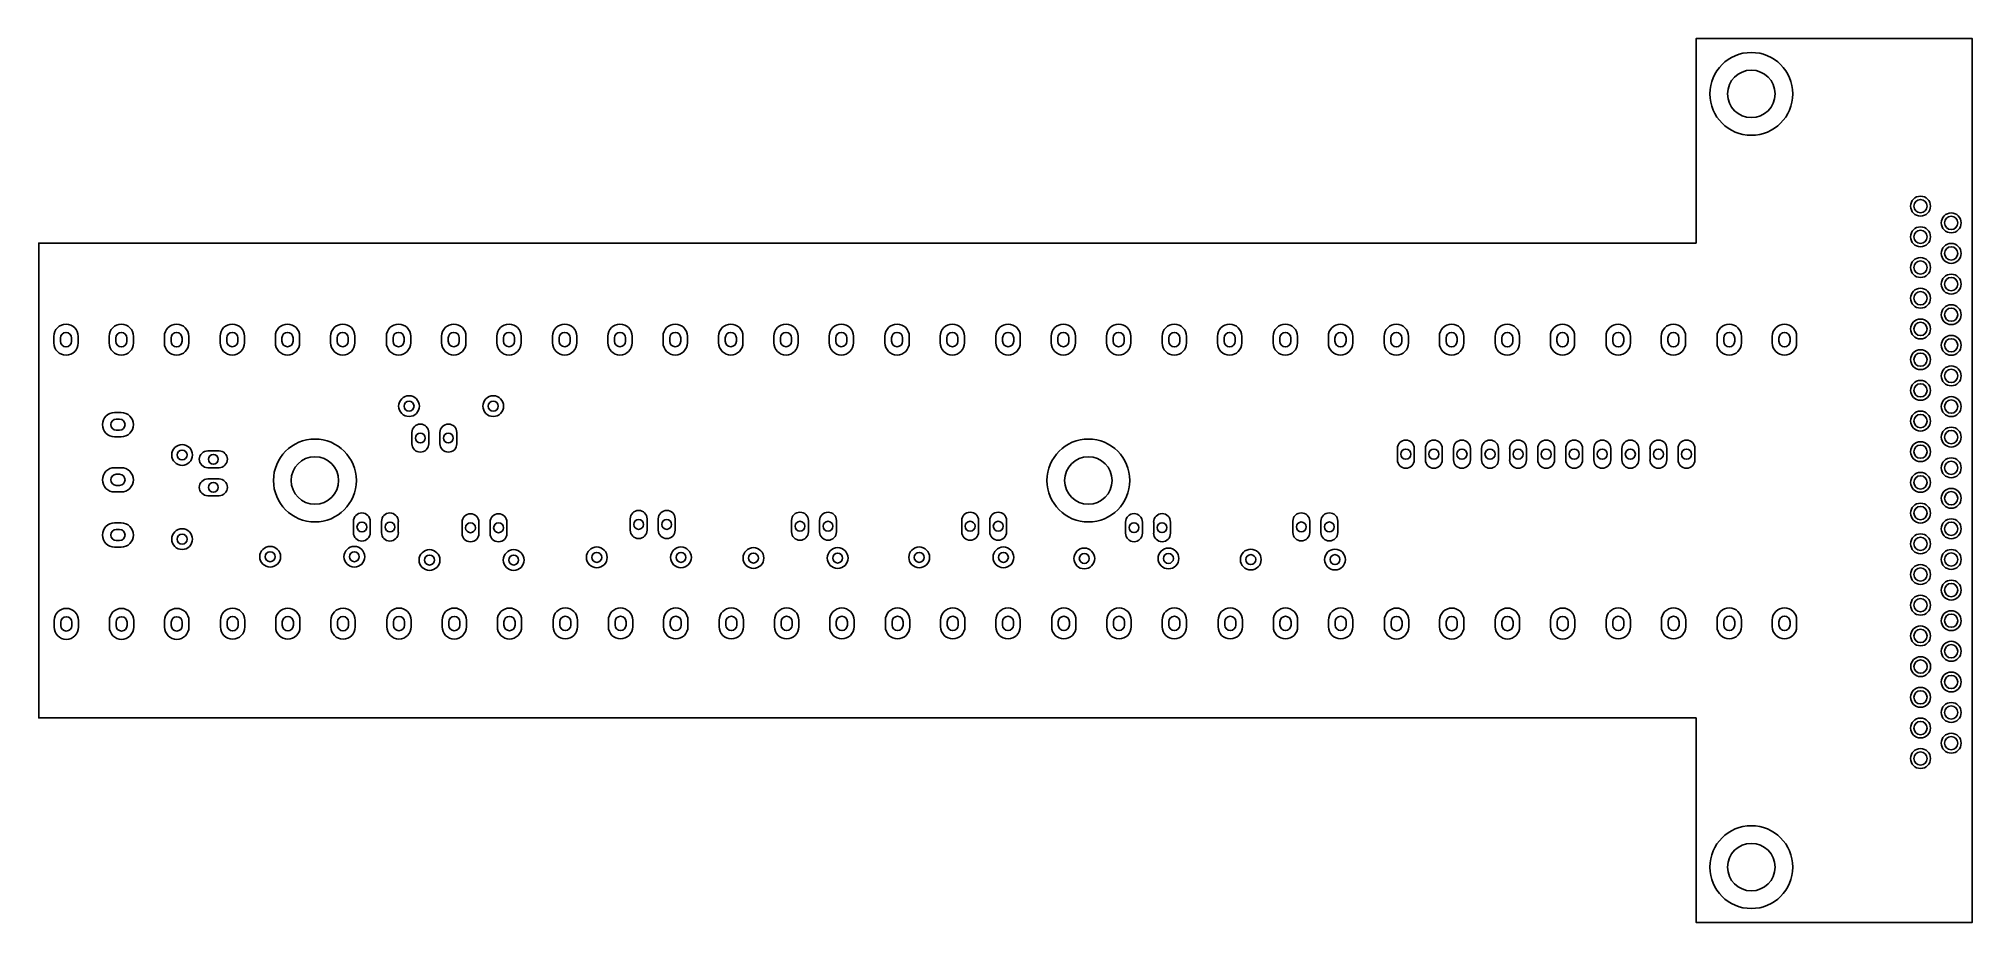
# Model space of a CAD drawing. Header units: millimetres. Extents: x 0 to 175, y -18 to 62.
import ezdxf

# ---------------------------------------------------------------- set-up
doc = ezdxf.new("R2010")
doc.units = ezdxf.units.MM

msp = doc.modelspace()

# ---------------------------------------------------------------- linework, layer by layer
for points in [[(150, 0), (0, 0), (0, 43), (150, 43), (150, 61.5), (175, 61.5), (175, -18.5), (150, -18.5), (150, 0)], [(1.38, 33.95), (1.38, 34.55)], [(1.98, 34.1), (1.98, 34.4)], [(2.98, 34.1), (2.98, 34.4)], [(3.58, 33.95), (3.58, 34.55)], [(6.38, 33.95), (6.38, 34.55)], [(6.98, 34.1), (6.98, 34.4)], [(7.98, 34.1), (7.98, 34.4)], [(8.58, 33.95), (8.58, 34.55)], [(11.38, 33.95), (11.38, 34.55)], [(11.98, 34.1), (11.98, 34.4)], [(12.98, 34.1), (12.98, 34.4)], [(13.58, 33.95), (13.58, 34.55)], [(16.42, 33.96), (16.42, 34.56)], [(17.02, 34.11), (17.02, 34.41)], [(18.02, 34.11), (18.02, 34.41)], [(18.62, 33.96), (18.62, 34.56)], [(21.42, 33.96), (21.42, 34.56)], [(22.02, 34.11), (22.02, 34.41)], [(23.02, 34.11), (23.02, 34.41)], [(23.62, 33.96), (23.62, 34.56)], [(26.42, 33.96), (26.42, 34.56)], [(27.02, 34.11), (27.02, 34.41)], [(28.02, 34.11), (28.02, 34.41)], [(28.62, 33.96), (28.62, 34.56)], [(31.47, 33.96), (31.47, 34.56)], [(32.07, 34.11), (32.07, 34.41)], [(33.07, 34.11), (33.07, 34.41)], [(33.67, 33.96), (33.67, 34.56)], [(36.47, 33.96), (36.47, 34.56)], [(37.07, 34.11), (37.07, 34.41)], [(38.07, 34.11), (38.07, 34.41)], [(38.67, 33.96), (38.67, 34.56)], [(41.47, 33.96), (41.47, 34.56)], [(42.07, 34.11), (42.07, 34.41)], [(43.07, 34.11), (43.07, 34.41)], [(43.67, 33.96), (43.67, 34.56)], [(46.51, 33.96), (46.51, 34.56)], [(47.11, 34.11), (47.11, 34.41)], [(48.11, 34.11), (48.11, 34.41)], [(48.71, 33.96), (48.71, 34.56)], [(51.51, 33.96), (51.51, 34.56)], [(52.11, 34.11), (52.11, 34.41)], [(53.11, 34.11), (53.11, 34.41)], [(53.71, 33.96), (53.71, 34.56)], [(56.51, 33.96), (56.51, 34.56)], [(57.11, 34.11), (57.11, 34.41)], [(58.11, 34.11), (58.11, 34.41)], [(58.71, 33.96), (58.71, 34.56)], [(61.54, 33.96), (61.54, 34.56)], [(62.14, 34.11), (62.14, 34.41)], [(63.14, 34.11), (63.14, 34.41)], [(63.74, 33.96), (63.74, 34.56)], [(66.54, 33.96), (66.54, 34.56)], [(67.14, 34.11), (67.14, 34.41)], [(68.14, 34.11), (68.14, 34.41)], [(68.74, 33.96), (68.74, 34.56)], [(71.54, 33.96), (71.54, 34.56)], [(72.14, 34.11), (72.14, 34.41)], [(73.14, 34.11), (73.14, 34.41)], [(73.74, 33.96), (73.74, 34.56)], [(76.59, 33.96), (76.59, 34.56)], [(77.19, 34.11), (77.19, 34.41)], [(78.19, 34.11), (78.19, 34.41)], [(78.79, 33.96), (78.79, 34.56)], [(81.59, 33.96), (81.59, 34.56)], [(82.19, 34.11), (82.19, 34.41)], [(83.19, 34.11), (83.19, 34.41)], [(83.79, 33.96), (83.79, 34.56)], [(86.64, 33.96), (86.64, 34.56)], [(87.24, 34.11), (87.24, 34.41)], [(88.24, 34.11), (88.24, 34.41)], [(88.84, 33.96), (88.84, 34.56)], [(91.64, 33.96), (91.64, 34.56)], [(92.24, 34.11), (92.24, 34.41)], [(93.24, 34.11), (93.24, 34.41)], [(93.84, 33.96), (93.84, 34.56)], [(96.64, 33.96), (96.64, 34.56)], [(97.24, 34.11), (97.24, 34.41)], [(98.24, 34.11), (98.24, 34.41)], [(98.84, 33.96), (98.84, 34.56)], [(101.68, 33.95), (101.68, 34.55)], [(102.28, 34.1), (102.28, 34.4)], [(103.28, 34.1), (103.28, 34.4)], [(103.88, 33.95), (103.88, 34.55)], [(106.68, 33.95), (106.68, 34.55)], [(107.28, 34.1), (107.28, 34.4)], [(108.28, 34.1), (108.28, 34.4)], [(108.88, 33.95), (108.88, 34.55)], [(111.72, 33.95), (111.72, 34.55)], [(112.32, 34.1), (112.32, 34.4)], [(113.32, 34.1), (113.32, 34.4)], [(113.92, 33.95), (113.92, 34.55)], [(116.72, 33.95), (116.72, 34.55)], [(117.32, 34.1), (117.32, 34.4)], [(118.32, 34.1), (118.32, 34.4)], [(118.92, 33.95), (118.92, 34.55)], [(121.77, 33.95), (121.77, 34.55)], [(122.37, 34.1), (122.37, 34.4)], [(123.37, 34.1), (123.37, 34.4)], [(123.97, 33.95), (123.97, 34.55)], [(126.77, 33.95), (126.77, 34.55)], [(127.37, 34.1), (127.37, 34.4)], [(128.37, 34.1), (128.37, 34.4)], [(128.97, 33.95), (128.97, 34.55)], [(131.81, 33.95), (131.81, 34.55)], [(132.41, 34.1), (132.41, 34.4)], [(133.41, 34.1), (133.41, 34.4)], [(134.01, 33.95), (134.01, 34.55)], [(136.81, 33.95), (136.81, 34.55)], [(137.41, 34.1), (137.41, 34.4)], [(138.41, 34.1), (138.41, 34.4)], [(139.01, 33.95), (139.01, 34.55)], [(141.85, 33.95), (141.85, 34.55)], [(142.45, 34.1), (142.45, 34.4)], [(143.45, 34.1), (143.45, 34.4)], [(144.05, 33.95), (144.05, 34.55)], [(146.85, 33.95), (146.85, 34.55)], [(147.45, 34.1), (147.45, 34.4)], [(148.45, 34.1), (148.45, 34.4)], [(149.05, 33.95), (149.05, 34.55)], [(151.9, 33.95), (151.9, 34.55)], [(152.5, 34.1), (152.5, 34.4)], [(153.5, 34.1), (153.5, 34.4)], [(154.1, 33.95), (154.1, 34.55)], [(156.9, 33.95), (156.9, 34.55)], [(157.5, 34.1), (157.5, 34.4)], [(158.5, 34.1), (158.5, 34.4)], [(159.1, 33.95), (159.1, 34.55)], [(7.47, 27.66), (6.87, 27.66)], [(7.32, 27.06), (7.02, 27.06)], [(7.47, 25.46), (6.87, 25.46)], [(7.32, 26.06), (7.02, 26.06)], [(33.78, 25.85), (33.78, 24.83)], [(35.3, 25.85), (35.3, 24.83)], [(36.32, 25.85), (36.32, 24.83)], [(37.84, 25.85), (37.84, 24.83)], [(16.32, 24.18), (15.3, 24.18)], [(122.97, 24.39), (122.97, 23.37)], [(124.49, 24.39), (124.49, 23.37)], [(125.51, 24.39), (125.51, 23.37)], [(127.03, 24.39), (127.03, 23.37)], [(128.05, 24.39), (128.05, 23.37)], [(129.57, 24.39), (129.57, 23.37)], [(130.59, 24.39), (130.59, 23.37)], [(132.11, 24.39), (132.11, 23.37)], [(133.13, 24.39), (133.13, 23.37)], [(134.65, 24.39), (134.65, 23.37)], [(135.67, 24.39), (135.67, 23.37)], [(137.19, 24.39), (137.19, 23.37)], [(138.21, 24.39), (138.21, 23.37)], [(139.73, 24.39), (139.73, 23.37)], [(140.75, 24.39), (140.75, 23.37)], [(142.27, 24.39), (142.27, 23.37)], [(143.29, 24.39), (143.29, 23.37)], [(144.81, 24.39), (144.81, 23.37)], [(145.83, 24.39), (145.83, 23.37)], [(147.35, 24.39), (147.35, 23.37)], [(148.37, 24.39), (148.37, 23.37)], [(149.89, 24.39), (149.89, 23.37)], [(7.47, 22.66), (6.87, 22.66)], [(7.32, 22.06), (7.02, 22.06)], [(7.32, 21.06), (7.02, 21.06)], [(16.32, 22.66), (15.3, 22.66)], [(16.32, 21.64), (15.3, 21.64)], [(7.47, 20.46), (6.87, 20.46)], [(16.32, 20.12), (15.3, 20.12)], [(7.47, 17.66), (6.87, 17.66)], [(28.49, 16.78), (28.49, 17.8)], [(30.01, 16.78), (30.01, 17.8)], [(31.03, 16.78), (31.03, 17.8)], [(32.55, 16.78), (32.55, 17.8)], [(38.32, 16.71), (38.32, 17.73)], [(39.84, 16.71), (39.84, 17.73)], [(40.86, 16.71), (40.86, 17.73)], [(42.38, 16.71), (42.38, 17.73)], [(53.54, 17.01), (53.54, 18.03)], [(55.06, 17.01), (55.06, 18.03)], [(56.08, 17.01), (56.08, 18.03)], [(57.6, 17.01), (57.6, 18.03)], [(68.14, 16.85), (68.14, 17.87)], [(69.66, 16.85), (69.66, 17.87)], [(70.68, 16.85), (70.68, 17.87)], [(72.2, 16.85), (72.2, 17.87)], [(83.54, 16.85), (83.54, 17.87)], [(85.06, 16.85), (85.06, 17.87)], [(86.08, 16.85), (86.08, 17.87)], [(87.6, 16.85), (87.6, 17.87)], [(98.37, 16.72), (98.37, 17.74)], [(99.89, 16.72), (99.89, 17.74)], [(100.91, 16.72), (100.91, 17.74)], [(102.43, 16.72), (102.43, 17.74)], [(113.51, 16.79), (113.51, 17.81)], [(115.03, 16.79), (115.03, 17.81)], [(116.05, 16.79), (116.05, 17.81)], [(117.57, 16.79), (117.57, 17.81)], [(7.32, 17.06), (7.02, 17.06)], [(7.32, 16.06), (7.02, 16.06)], [(7.47, 15.46), (6.87, 15.46)], [(1.4, 8.82), (1.4, 8.22)], [(3.6, 8.82), (3.6, 8.22)], [(6.4, 8.82), (6.4, 8.22)], [(8.6, 8.82), (8.6, 8.22)], [(11.4, 8.82), (11.4, 8.22)], [(13.6, 8.82), (13.6, 8.22)], [(16.45, 8.84), (16.45, 8.24)], [(18.65, 8.84), (18.65, 8.24)], [(21.45, 8.84), (21.45, 8.24)], [(23.65, 8.84), (23.65, 8.24)], [(26.45, 8.84), (26.45, 8.24)], [(28.65, 8.84), (28.65, 8.24)], [(31.51, 8.85), (31.51, 8.25)], [(33.71, 8.85), (33.71, 8.25)], [(36.51, 8.85), (36.51, 8.25)], [(38.71, 8.85), (38.71, 8.25)], [(41.51, 8.85), (41.51, 8.25)], [(43.71, 8.85), (43.71, 8.25)], [(46.56, 8.86), (46.56, 8.26)], [(48.76, 8.86), (48.76, 8.26)], [(51.56, 8.86), (51.56, 8.26)], [(53.76, 8.86), (53.76, 8.26)], [(56.56, 8.86), (56.56, 8.26)], [(58.76, 8.86), (58.76, 8.26)], [(61.59, 8.86), (61.59, 8.26)], [(63.79, 8.86), (63.79, 8.26)], [(66.59, 8.86), (66.59, 8.26)], [(68.79, 8.86), (68.79, 8.26)], [(71.59, 8.86), (71.59, 8.26)], [(73.79, 8.86), (73.79, 8.26)], [(76.63, 8.86), (76.63, 8.26)], [(78.83, 8.86), (78.83, 8.26)], [(81.63, 8.86), (81.63, 8.26)], [(83.83, 8.86), (83.83, 8.26)], [(86.63, 8.86), (86.63, 8.26)], [(88.83, 8.86), (88.83, 8.26)], [(91.68, 8.86), (91.68, 8.26)], [(93.88, 8.86), (93.88, 8.26)], [(96.68, 8.86), (96.68, 8.26)], [(98.88, 8.86), (98.88, 8.26)], [(101.68, 8.86), (101.68, 8.26)], [(103.88, 8.86), (103.88, 8.26)], [(106.74, 8.86), (106.74, 8.26)], [(108.94, 8.86), (108.94, 8.26)], [(111.74, 8.86), (111.74, 8.26)], [(113.94, 8.86), (113.94, 8.26)], [(116.74, 8.86), (116.74, 8.26)], [(118.94, 8.86), (118.94, 8.26)], [(121.79, 8.85), (121.79, 8.25)], [(123.99, 8.85), (123.99, 8.25)], [(126.79, 8.85), (126.79, 8.25)], [(128.99, 8.85), (128.99, 8.25)], [(131.83, 8.85), (131.83, 8.25)], [(134.03, 8.85), (134.03, 8.25)], [(136.83, 8.85), (136.83, 8.25)], [(139.03, 8.85), (139.03, 8.25)], [(141.86, 8.86), (141.86, 8.26)], [(144.06, 8.86), (144.06, 8.26)], [(146.86, 8.86), (146.86, 8.26)], [(149.06, 8.86), (149.06, 8.26)], [(151.9, 8.87), (151.9, 8.27)], [(154.1, 8.87), (154.1, 8.27)], [(156.9, 8.87), (156.9, 8.27)], [(159.1, 8.87), (159.1, 8.27)], [(2, 8.67), (2, 8.37)], [(3, 8.67), (3, 8.37)], [(7, 8.67), (7, 8.37)], [(8, 8.67), (8, 8.37)], [(12, 8.67), (12, 8.37)], [(13, 8.67), (13, 8.37)], [(17.05, 8.69), (17.05, 8.39)], [(18.05, 8.69), (18.05, 8.39)], [(22.05, 8.69), (22.05, 8.39)], [(23.05, 8.69), (23.05, 8.39)], [(27.05, 8.69), (27.05, 8.39)], [(28.05, 8.69), (28.05, 8.39)], [(32.11, 8.7), (32.11, 8.4)], [(33.11, 8.7), (33.11, 8.4)], [(37.11, 8.7), (37.11, 8.4)], [(38.11, 8.7), (38.11, 8.4)], [(42.11, 8.7), (42.11, 8.4)], [(43.11, 8.7), (43.11, 8.4)], [(47.16, 8.71), (47.16, 8.41)], [(48.16, 8.71), (48.16, 8.41)], [(52.16, 8.71), (52.16, 8.41)], [(53.16, 8.71), (53.16, 8.41)], [(57.16, 8.71), (57.16, 8.41)], [(58.16, 8.71), (58.16, 8.41)], [(62.19, 8.71), (62.19, 8.41)], [(63.19, 8.71), (63.19, 8.41)], [(67.19, 8.71), (67.19, 8.41)], [(68.19, 8.71), (68.19, 8.41)], [(72.19, 8.71), (72.19, 8.41)], [(73.19, 8.71), (73.19, 8.41)], [(77.23, 8.71), (77.23, 8.41)], [(78.23, 8.71), (78.23, 8.41)], [(82.23, 8.71), (82.23, 8.41)], [(83.23, 8.71), (83.23, 8.41)], [(87.23, 8.71), (87.23, 8.41)], [(88.23, 8.71), (88.23, 8.41)], [(92.28, 8.71), (92.28, 8.41)], [(93.28, 8.71), (93.28, 8.41)], [(97.28, 8.71), (97.28, 8.41)], [(98.28, 8.71), (98.28, 8.41)], [(102.28, 8.71), (102.28, 8.41)], [(103.28, 8.71), (103.28, 8.41)], [(107.34, 8.71), (107.34, 8.41)], [(108.34, 8.71), (108.34, 8.41)], [(112.34, 8.71), (112.34, 8.41)], [(113.34, 8.71), (113.34, 8.41)], [(117.34, 8.71), (117.34, 8.41)], [(118.34, 8.71), (118.34, 8.41)], [(122.39, 8.7), (122.39, 8.4)], [(123.39, 8.7), (123.39, 8.4)], [(127.39, 8.7), (127.39, 8.4)], [(128.39, 8.7), (128.39, 8.4)], [(132.43, 8.7), (132.43, 8.4)], [(133.43, 8.7), (133.43, 8.4)], [(137.43, 8.7), (137.43, 8.4)], [(138.43, 8.7), (138.43, 8.4)], [(142.46, 8.71), (142.46, 8.41)], [(143.46, 8.71), (143.46, 8.41)], [(147.46, 8.71), (147.46, 8.41)], [(148.46, 8.71), (148.46, 8.41)], [(152.5, 8.72), (152.5, 8.42)], [(153.5, 8.72), (153.5, 8.42)], [(157.5, 8.72), (157.5, 8.42)], [(158.5, 8.72), (158.5, 8.42)]]:
    msp.add_lwpolyline(points, close=True)
for centre, radius in [((155, 56.5), 3.75), ((155, 56.5), 2.15), ((170.31, 46.34), 0.9), ((170.31, 46.34), 0.6), ((173.09, 44.82), 0.9), ((170.31, 43.56), 0.9), ((170.31, 43.56), 0.6), ((173.09, 44.82), 0.6), ((173.09, 42.06), 0.9), ((173.09, 42.06), 0.6), ((170.31, 40.78), 0.9), ((170.31, 40.78), 0.6), ((170.31, 38), 0.9), ((170.31, 38), 0.6), ((173.09, 39.28), 0.9), ((173.09, 39.28), 0.6), ((173.09, 36.51), 0.9), ((173.09, 36.51), 0.6), ((170.31, 35.22), 0.9), ((170.31, 35.22), 0.6), ((170.31, 32.44), 0.9), ((173.09, 33.74), 0.9), ((173.09, 33.74), 0.6), ((170.31, 32.44), 0.6), ((173.09, 30.97), 0.9), ((173.09, 30.97), 0.6), ((170.31, 29.66), 0.9), ((170.31, 29.66), 0.6), ((33.52, 28.23), 0.94), ((33.52, 28.23), 0.45), ((41.14, 28.23), 0.94), ((41.14, 28.23), 0.45), ((173.09, 28.19), 0.9), ((173.09, 28.19), 0.6), ((170.31, 26.88), 0.9), ((170.31, 26.88), 0.6), ((173.09, 25.43), 0.9), ((12.98, 23.81), 0.94), ((25, 21.5), 3.75), ((34.54, 25.34), 0.445), ((37.08, 25.34), 0.445), ((95, 21.5), 3.75), ((170.31, 24.11), 0.9), ((170.31, 24.11), 0.6), ((173.09, 25.43), 0.6), ((12.98, 23.81), 0.45), ((15.81, 23.42), 0.445), ((25, 21.5), 2.15), ((95, 21.5), 2.15), ((123.73, 23.88), 0.457), ((126.27, 23.88), 0.457), ((128.81, 23.88), 0.457), ((131.35, 23.88), 0.457), ((133.89, 23.88), 0.457), ((136.43, 23.88), 0.457), ((138.97, 23.88), 0.457), ((141.51, 23.88), 0.457), ((144.05, 23.88), 0.457), ((146.59, 23.88), 0.457), ((149.13, 23.88), 0.457), ((173.09, 22.65), 0.9), ((173.09, 22.65), 0.6), ((15.81, 20.88), 0.445), ((170.31, 21.33), 0.9), ((170.31, 21.33), 0.6), ((170.31, 18.55), 0.9), ((173.09, 19.89), 0.9), ((173.09, 19.89), 0.6), ((29.25, 17.29), 0.445), ((31.79, 17.29), 0.445), ((39.08, 17.22), 0.445), ((41.62, 17.22), 0.445), ((54.3, 17.52), 0.445), ((56.84, 17.52), 0.445), ((68.9, 17.36), 0.445), ((71.44, 17.36), 0.445), ((84.3, 17.36), 0.445), ((86.84, 17.36), 0.445), ((99.13, 17.23), 0.445), ((101.67, 17.23), 0.445), ((114.27, 17.3), 0.445), ((116.81, 17.3), 0.445), ((170.31, 18.55), 0.6), ((173.09, 17.13), 0.9), ((173.09, 17.13), 0.6), ((12.98, 16.19), 0.94), ((12.98, 16.19), 0.45), ((170.31, 15.77), 0.9), ((170.31, 15.77), 0.6), ((20.95, 14.6), 0.94), ((20.95, 14.6), 0.45), ((28.57, 14.6), 0.94), ((28.57, 14.6), 0.45), ((35.37, 14.3), 0.94), ((35.37, 14.3), 0.45), ((42.99, 14.3), 0.94), ((42.99, 14.3), 0.45), ((50.51, 14.54), 0.94), ((50.51, 14.54), 0.45), ((58.13, 14.54), 0.94), ((58.13, 14.54), 0.45), ((64.69, 14.48), 0.94), ((64.69, 14.48), 0.45), ((72.31, 14.48), 0.94), ((72.31, 14.48), 0.45), ((79.69, 14.54), 0.94), ((79.69, 14.54), 0.45), ((87.31, 14.54), 0.94), ((87.31, 14.54), 0.45), ((94.63, 14.44), 0.94), ((94.63, 14.44), 0.45), ((102.25, 14.44), 0.94), ((102.25, 14.44), 0.45), ((109.7, 14.34), 0.94), ((109.7, 14.34), 0.45), ((117.32, 14.34), 0.94), ((117.32, 14.34), 0.45), ((173.09, 14.35), 0.9), ((173.09, 14.35), 0.6), ((170.31, 12.99), 0.9), ((170.31, 12.99), 0.6), ((173.09, 11.58), 0.9), ((170.31, 10.21), 0.9), ((170.31, 10.21), 0.6), ((173.09, 11.58), 0.6), ((173.09, 8.81), 0.9), ((173.09, 8.81), 0.6), ((170.31, 7.43), 0.9), ((170.31, 7.43), 0.6), ((170.32, 4.65), 0.9), ((173.09, 6.04), 0.9), ((173.09, 6.04), 0.6), ((170.32, 4.65), 0.6), ((173.09, 3.26), 0.9), ((173.09, 3.26), 0.6), ((170.31, 1.87), 0.9), ((170.31, 1.87), 0.6), ((173.09, 0.5), 0.9), ((173.09, 0.5), 0.6), ((170.31, -0.91), 0.9), ((170.31, -0.91), 0.6), ((173.09, -2.28), 0.9), ((173.09, -2.28), 0.6), ((170.31, -3.67), 0.9), ((170.31, -3.67), 0.6), ((155, -13.5), 3.75), ((155, -13.5), 2.15)]:
    msp.add_circle(centre, radius)
for centre, radius, start, end in [((2.48, 34.55), 1.1, 360, 540), ((7.48, 34.55), 1.1, 360, 540), ((12.48, 34.55), 1.1, 360, 540), ((17.52, 34.56), 1.1, 360, 540), ((22.52, 34.56), 1.1, 360, 540), ((27.52, 34.56), 1.1, 360, 540), ((32.57, 34.56), 1.1, 360, 540), ((37.57, 34.56), 1.1, 360, 540), ((42.57, 34.56), 1.1, 360, 540), ((47.61, 34.56), 1.1, 360, 540), ((52.61, 34.56), 1.1, 360, 540), ((57.61, 34.56), 1.1, 360, 540), ((62.64, 34.56), 1.1, 360, 540), ((67.64, 34.56), 1.1, 360, 540), ((72.64, 34.56), 1.1, 360, 540), ((77.69, 34.56), 1.1, 360, 540), ((82.69, 34.56), 1.1, 360, 540), ((87.74, 34.56), 1.1, 360, 540), ((92.74, 34.56), 1.1, 360, 540), ((97.74, 34.56), 1.1, 360, 540), ((102.78, 34.55), 1.1, 360, 540), ((107.78, 34.55), 1.1, 360, 540), ((112.82, 34.55), 1.1, 360, 540), ((117.82, 34.55), 1.1, 360, 540), ((122.87, 34.55), 1.1, 360, 540), ((127.87, 34.55), 1.1, 360, 540), ((132.91, 34.55), 1.1, 360, 540), ((137.91, 34.55), 1.1, 360, 540), ((142.95, 34.55), 1.1, 360, 540), ((147.95, 34.55), 1.1, 360, 540), ((153, 34.55), 1.1, 360, 540), ((158, 34.55), 1.1, 360, 540), ((2.48, 33.95), 1.1, 540, 360), ((2.48, 34.4), 0.5, 360, 540), ((2.48, 34.1), 0.5, 540, 360), ((7.48, 33.95), 1.1, 540, 360), ((7.48, 34.4), 0.5, 360, 540), ((7.48, 34.1), 0.5, 540, 360), ((12.48, 33.95), 1.1, 540, 360), ((12.48, 34.4), 0.5, 360, 540), ((12.48, 34.1), 0.5, 540, 360), ((17.52, 33.96), 1.1, 540, 360), ((17.52, 34.41), 0.5, 360, 540), ((17.52, 34.11), 0.5, 540, 360), ((22.52, 33.96), 1.1, 540, 360), ((22.52, 34.41), 0.5, 360, 540), ((22.52, 34.11), 0.5, 540, 360), ((27.52, 33.96), 1.1, 540, 360), ((27.52, 34.41), 0.5, 360, 540), ((27.52, 34.11), 0.5, 540, 360), ((32.57, 33.96), 1.1, 540, 360), ((32.57, 34.41), 0.5, 360, 540), ((32.57, 34.11), 0.5, 540, 360), ((37.57, 33.96), 1.1, 540, 360), ((37.57, 34.41), 0.5, 360, 540), ((37.57, 34.11), 0.5, 540, 360), ((42.57, 33.96), 1.1, 540, 360), ((42.57, 34.41), 0.5, 360, 540), ((42.57, 34.11), 0.5, 540, 360), ((47.61, 33.96), 1.1, 540, 360), ((47.61, 34.41), 0.5, 360, 540), ((47.61, 34.11), 0.5, 540, 360), ((52.61, 33.96), 1.1, 540, 360), ((52.61, 34.41), 0.5, 360, 540), ((52.61, 34.11), 0.5, 540, 360), ((57.61, 33.96), 1.1, 540, 360), ((57.61, 34.41), 0.5, 360, 540), ((57.61, 34.11), 0.5, 540, 360), ((62.64, 33.96), 1.1, 540, 360), ((62.64, 34.41), 0.5, 360, 540), ((62.64, 34.11), 0.5, 540, 360), ((67.64, 33.96), 1.1, 540, 360), ((67.64, 34.41), 0.5, 360, 540), ((67.64, 34.11), 0.5, 540, 360), ((72.64, 33.96), 1.1, 540, 360), ((72.64, 34.41), 0.5, 360, 540), ((72.64, 34.11), 0.5, 540, 360), ((77.69, 33.96), 1.1, 540, 360), ((77.69, 34.41), 0.5, 360, 540), ((77.69, 34.11), 0.5, 540, 360), ((82.69, 33.96), 1.1, 540, 360), ((82.69, 34.41), 0.5, 360, 540), ((82.69, 34.11), 0.5, 540, 360), ((87.74, 33.96), 1.1, 540, 360), ((87.74, 34.41), 0.5, 360, 540), ((87.74, 34.11), 0.5, 540, 360), ((92.74, 33.96), 1.1, 540, 360), ((92.74, 34.41), 0.5, 360, 540), ((92.74, 34.11), 0.5, 540, 360), ((97.74, 33.96), 1.1, 540, 360), ((97.74, 34.41), 0.5, 360, 540), ((97.74, 34.11), 0.5, 540, 360), ((102.78, 33.95), 1.1, 540, 360), ((102.78, 34.4), 0.5, 360, 540), ((102.78, 34.1), 0.5, 540, 360), ((107.78, 33.95), 1.1, 540, 360), ((107.78, 34.4), 0.5, 360, 540), ((107.78, 34.1), 0.5, 540, 360), ((112.82, 33.95), 1.1, 540, 360), ((112.82, 34.4), 0.5, 360, 540), ((112.82, 34.1), 0.5, 540, 360), ((117.82, 33.95), 1.1, 540, 360), ((117.82, 34.4), 0.5, 360, 540), ((117.82, 34.1), 0.5, 540, 360), ((122.87, 33.95), 1.1, 540, 360), ((122.87, 34.4), 0.5, 360, 540), ((122.87, 34.1), 0.5, 540, 360), ((127.87, 33.95), 1.1, 540, 360), ((127.87, 34.4), 0.5, 360, 540), ((127.87, 34.1), 0.5, 540, 360), ((132.91, 33.95), 1.1, 540, 360), ((132.91, 34.4), 0.5, 360, 540), ((132.91, 34.1), 0.5, 540, 360), ((137.91, 33.95), 1.1, 540, 360), ((137.91, 34.4), 0.5, 360, 540), ((137.91, 34.1), 0.5, 540, 360), ((142.95, 33.95), 1.1, 540, 360), ((142.95, 34.4), 0.5, 360, 540), ((142.95, 34.1), 0.5, 540, 360), ((147.95, 33.95), 1.1, 540, 360), ((147.95, 34.4), 0.5, 360, 540), ((147.95, 34.1), 0.5, 540, 360), ((153, 33.95), 1.1, 540, 360), ((153, 34.4), 0.5, 360, 540), ((153, 34.1), 0.5, 540, 360), ((158, 33.95), 1.1, 540, 360), ((158, 34.4), 0.5, 360, 540), ((158, 34.1), 0.5, 540, 360), ((6.87, 26.56), 1.1, 90, 270), ((7.02, 26.56), 0.5, 90, 270), ((7.32, 26.56), 0.5, 270, 90), ((7.47, 26.56), 1.1, 270, 90), ((34.54, 25.85), 0.762, 360, 180), ((37.08, 25.85), 0.762, 360, 180), ((34.54, 24.83), 0.762, 180, 360), ((37.08, 24.83), 0.762, 180, 360), ((123.73, 24.39), 0.762, 360, 180), ((126.27, 24.39), 0.762, 360, 180), ((128.81, 24.39), 0.762, 360, 180), ((131.35, 24.39), 0.762, 360, 180), ((133.89, 24.39), 0.762, 360, 180), ((136.43, 24.39), 0.762, 360, 180), ((138.97, 24.39), 0.762, 360, 180), ((141.51, 24.39), 0.762, 360, 180), ((144.05, 24.39), 0.762, 360, 180), ((146.59, 24.39), 0.762, 360, 180), ((149.13, 24.39), 0.762, 360, 180), ((15.3, 23.42), 0.762, 90, 270), ((16.32, 23.42), 0.762, 270, 90), ((123.73, 23.37), 0.762, 180, 360), ((126.27, 23.37), 0.762, 180, 360), ((128.81, 23.37), 0.762, 180, 360), ((131.35, 23.37), 0.762, 180, 360), ((133.89, 23.37), 0.762, 180, 360), ((136.43, 23.37), 0.762, 180, 360), ((138.97, 23.37), 0.762, 180, 360), ((141.51, 23.37), 0.762, 180, 360), ((144.05, 23.37), 0.762, 180, 360), ((146.59, 23.37), 0.762, 180, 360), ((149.13, 23.37), 0.762, 180, 360), ((6.87, 21.56), 1.1, 90, 270), ((7.02, 21.56), 0.5, 90, 270), ((7.32, 21.56), 0.5, 270, 90), ((7.47, 21.56), 1.1, 270, 90), ((15.3, 20.88), 0.762, 90, 270), ((16.32, 20.88), 0.762, 270, 90), ((6.87, 16.56), 1.1, 90, 270), ((7.47, 16.56), 1.1, 270, 90), ((29.25, 17.8), 0.762, 0, 180), ((31.79, 17.8), 0.762, 0, 180), ((39.08, 17.73), 0.762, 0, 180), ((41.62, 17.73), 0.762, 0, 180), ((54.3, 18.03), 0.762, 0, 180), ((56.84, 18.03), 0.762, 0, 180), ((68.9, 17.87), 0.762, 0, 180), ((71.44, 17.87), 0.762, 0, 180), ((84.3, 17.87), 0.762, 0, 180), ((86.84, 17.87), 0.762, 0, 180), ((99.13, 17.74), 0.762, 0, 180), ((101.67, 17.74), 0.762, 0, 180), ((114.27, 17.81), 0.762, 0, 180), ((116.81, 17.81), 0.762, 0, 180), ((7.02, 16.56), 0.5, 90, 270), ((7.32, 16.56), 0.5, 270, 90), ((29.25, 16.78), 0.762, 180, 0), ((31.79, 16.78), 0.762, 180, 0), ((39.08, 16.71), 0.762, 180, 0), ((41.62, 16.71), 0.762, 180, 0), ((54.3, 17.01), 0.762, 180, 0), ((56.84, 17.01), 0.762, 180, 0), ((68.9, 16.85), 0.762, 180, 0), ((71.44, 16.85), 0.762, 180, 0), ((84.3, 16.85), 0.762, 180, 0), ((86.84, 16.85), 0.762, 180, 0), ((99.13, 16.72), 0.762, 180, 0), ((101.67, 16.72), 0.762, 180, 0), ((114.27, 16.79), 0.762, 180, 0), ((116.81, 16.79), 0.762, 180, 0), ((2.5, 8.82), 1.1, 360, 180), ((2.5, 8.67), 0.5, 360, 180), ((7.5, 8.82), 1.1, 360, 180), ((7.5, 8.67), 0.5, 360, 180), ((12.5, 8.82), 1.1, 360, 180), ((12.5, 8.67), 0.5, 360, 180), ((17.55, 8.84), 1.1, 360, 180), ((17.55, 8.69), 0.5, 360, 180), ((22.55, 8.84), 1.1, 360, 180), ((22.55, 8.69), 0.5, 360, 180), ((27.55, 8.84), 1.1, 360, 180), ((27.55, 8.69), 0.5, 360, 180), ((32.61, 8.85), 1.1, 360, 180), ((32.61, 8.7), 0.5, 360, 180), ((37.61, 8.85), 1.1, 360, 180), ((37.61, 8.7), 0.5, 360, 180), ((42.61, 8.85), 1.1, 360, 180), ((42.61, 8.7), 0.5, 360, 180), ((47.66, 8.86), 1.1, 360, 180), ((47.66, 8.71), 0.5, 360, 180), ((52.66, 8.86), 1.1, 360, 180), ((52.66, 8.71), 0.5, 360, 180), ((57.66, 8.86), 1.1, 360, 180), ((57.66, 8.71), 0.5, 360, 180), ((62.69, 8.86), 1.1, 360, 180), ((62.69, 8.71), 0.5, 360, 180), ((67.69, 8.86), 1.1, 360, 180), ((67.69, 8.71), 0.5, 360, 180), ((72.69, 8.86), 1.1, 360, 180), ((72.69, 8.71), 0.5, 360, 180), ((77.73, 8.86), 1.1, 360, 180), ((77.73, 8.71), 0.5, 360, 180), ((82.73, 8.86), 1.1, 360, 180), ((82.73, 8.71), 0.5, 360, 180), ((87.73, 8.86), 1.1, 360, 180), ((87.73, 8.71), 0.5, 360, 180), ((92.78, 8.86), 1.1, 360, 180), ((92.78, 8.71), 0.5, 360, 180), ((97.78, 8.86), 1.1, 360, 180), ((97.78, 8.71), 0.5, 360, 180), ((102.78, 8.86), 1.1, 360, 180), ((102.78, 8.71), 0.5, 360, 180), ((107.84, 8.86), 1.1, 360, 180), ((107.84, 8.71), 0.5, 360, 180), ((112.84, 8.86), 1.1, 360, 180), ((112.84, 8.71), 0.5, 360, 180), ((117.84, 8.86), 1.1, 360, 180), ((117.84, 8.71), 0.5, 360, 180), ((122.89, 8.85), 1.1, 360, 180), ((122.89, 8.7), 0.5, 360, 180), ((127.89, 8.85), 1.1, 360, 180), ((127.89, 8.7), 0.5, 360, 180), ((132.93, 8.85), 1.1, 360, 180), ((132.93, 8.7), 0.5, 360, 180), ((137.93, 8.85), 1.1, 360, 180), ((137.93, 8.7), 0.5, 360, 180), ((142.96, 8.86), 1.1, 360, 180), ((142.96, 8.71), 0.5, 360, 180), ((147.96, 8.86), 1.1, 360, 180), ((147.96, 8.71), 0.5, 360, 180), ((153, 8.87), 1.1, 360, 180), ((153, 8.72), 0.5, 360, 180), ((158, 8.87), 1.1, 360, 180), ((158, 8.72), 0.5, 360, 180), ((2.5, 8.22), 1.1, 180, 360), ((2.5, 8.37), 0.5, 180, 360), ((7.5, 8.22), 1.1, 180, 360), ((7.5, 8.37), 0.5, 180, 360), ((12.5, 8.22), 1.1, 180, 360), ((12.5, 8.37), 0.5, 180, 360), ((17.55, 8.24), 1.1, 180, 360), ((17.55, 8.39), 0.5, 180, 360), ((22.55, 8.24), 1.1, 180, 360), ((22.55, 8.39), 0.5, 180, 360), ((27.55, 8.24), 1.1, 180, 360), ((27.55, 8.39), 0.5, 180, 360), ((32.61, 8.25), 1.1, 180, 360), ((32.61, 8.4), 0.5, 180, 360), ((37.61, 8.25), 1.1, 180, 360), ((37.61, 8.4), 0.5, 180, 360), ((42.61, 8.25), 1.1, 180, 360), ((42.61, 8.4), 0.5, 180, 360), ((47.66, 8.26), 1.1, 180, 360), ((47.66, 8.41), 0.5, 180, 360), ((52.66, 8.26), 1.1, 180, 360), ((52.66, 8.41), 0.5, 180, 360), ((57.66, 8.26), 1.1, 180, 360), ((57.66, 8.41), 0.5, 180, 360), ((62.69, 8.26), 1.1, 180, 360), ((62.69, 8.41), 0.5, 180, 360), ((67.69, 8.26), 1.1, 180, 360), ((67.69, 8.41), 0.5, 180, 360), ((72.69, 8.26), 1.1, 180, 360), ((72.69, 8.41), 0.5, 180, 360), ((77.73, 8.26), 1.1, 180, 360), ((77.73, 8.41), 0.5, 180, 360), ((82.73, 8.26), 1.1, 180, 360), ((82.73, 8.41), 0.5, 180, 360), ((87.73, 8.26), 1.1, 180, 360), ((87.73, 8.41), 0.5, 180, 360), ((92.78, 8.26), 1.1, 180, 360), ((92.78, 8.41), 0.5, 180, 360), ((97.78, 8.26), 1.1, 180, 360), ((97.78, 8.41), 0.5, 180, 360), ((102.78, 8.26), 1.1, 180, 360), ((102.78, 8.41), 0.5, 180, 360), ((107.84, 8.26), 1.1, 180, 360), ((107.84, 8.41), 0.5, 180, 360), ((112.84, 8.26), 1.1, 180, 360), ((112.84, 8.41), 0.5, 180, 360), ((117.84, 8.26), 1.1, 180, 360), ((117.84, 8.41), 0.5, 180, 360), ((122.89, 8.25), 1.1, 180, 360), ((122.89, 8.4), 0.5, 180, 360), ((127.89, 8.25), 1.1, 180, 360), ((127.89, 8.4), 0.5, 180, 360), ((132.93, 8.25), 1.1, 180, 360), ((132.93, 8.4), 0.5, 180, 360), ((137.93, 8.25), 1.1, 180, 360), ((137.93, 8.4), 0.5, 180, 360), ((142.96, 8.26), 1.1, 180, 360), ((142.96, 8.41), 0.5, 180, 360), ((147.96, 8.26), 1.1, 180, 360), ((147.96, 8.41), 0.5, 180, 360), ((153, 8.27), 1.1, 180, 360), ((153, 8.42), 0.5, 180, 360), ((158, 8.27), 1.1, 180, 360), ((158, 8.42), 0.5, 180, 360)]:
    msp.add_arc(centre, radius, start, end)

doc.saveas('drawing.dxf')
